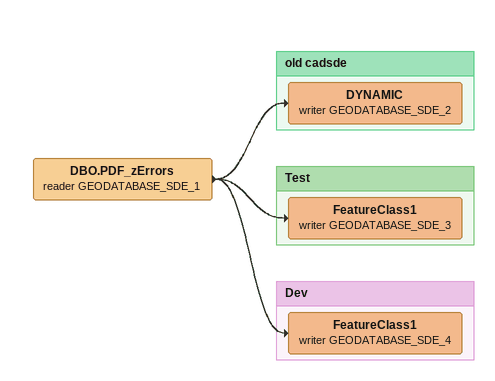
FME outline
DBO.PDF_zErrors (reader GEODATABASE_SDE_1)
    -> DYNAMIC (writer GEODATABASE_SDE_2)
    -> FeatureClass1 (writer GEODATABASE_SDE_3)
    -> FeatureClass1 (writer GEODATABASE_SDE_4)

Bookmark: old cadsde
DYNAMIC (writer GEODATABASE_SDE_2)

Bookmark: Test
FeatureClass1 (writer GEODATABASE_SDE_3)

Bookmark: Dev
FeatureClass1 (writer GEODATABASE_SDE_4)
